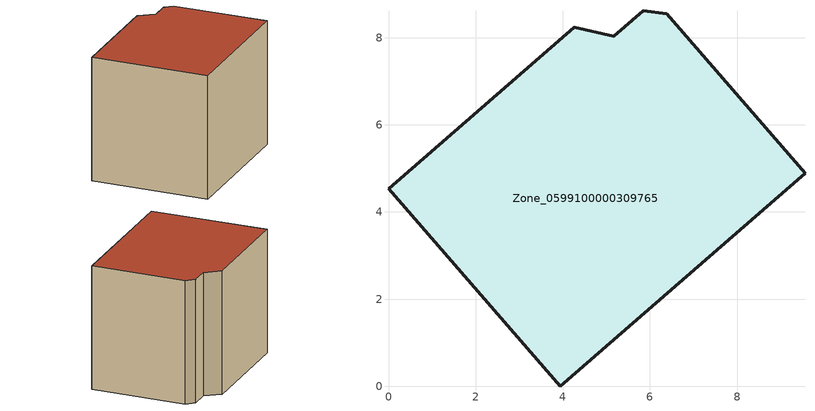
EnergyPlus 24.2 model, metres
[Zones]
Zone_0599100000309765
 floor ground (C_G): 6.38,8.55 9.56,4.89 3.94,0 0,4.54 4.26,8.24 5.17,8.03 5.85,8.62 z0
 wall outside (C_F): 9.56,4.89 6.38,8.55 5.85,8.62 5.17,8.03 4.26,8.24 0,4.54 3.94,0 9.56,4.89 z0:6.39
 roof outside (C_R): 3.94,0 9.56,4.89 6.38,8.55 5.85,8.62 5.17,8.03 4.26,8.24 0,4.54 z6.39
[BUILDING]
Pand.0599100000309765: North Axis=0; Terrain=City; Loads Convergence Tolerance Value=0.04; Temperature Convergence Tolerance Value=0.4; Solar Distribution=FullExterior; Maximum Number of Warmup Days=25; Minimum Number of Warmup Days=1
[Site:Location]
Rotterdam.The.Hague.AP_ZH_NLD Design_Conditions: Latitude=51.96; Longitude=4.45; Time Zone=1; Elevation=-4.5
[SITE:GROUNDTEMPERATURE:BUILDINGSURFACE]
18, 18, 18, 18, 18, 18, 18, 18, 18, 18, 18, 18
[MATERIAL] Thermal Absorptance=0.9; Solar Absorptance=0.7; Visible Absorptance=0.7
Name | Roughness | Thickness | Conductivity | Density | Specific Heat
G.TI.1946 | MediumSmooth | 0.15 | 1 | 540 | 1210
F.TI.1946 | Rough | 0.3 | 0.857143 | 1920 | 840
R.TI.1946 | MediumRough | 0.2 | 0.1 | 1500 | 1000
[CONSTRUCTION]
C_G: G.TI.1946
C_F: F.TI.1946
C_R: R.TI.1946
[ZONE]
Zone_0599100000309765: Type=1; Multiplier=1; Ceiling Height=Autocalculate; Volume=Autocalculate; Floor Area=autocalculate; Part of Total Floor Area=Yes
[ZONEINFILTRATION:DESIGNFLOWRATE]
Infil_Zone_0599100000309765: Zone or ZoneList or Space or SpaceList=Zone_0599100000309765; Schedule=AlwaysOn; Design Flow Rate Calculation Method=Flow/Area; Flow Rate per Floor Area=0.003; Constant Term Coefficient=1; Temperature Term Coefficient=0; Velocity Term Coefficient=0; Velocity Squared Term Coefficient=0
[HVACTEMPLATE:ZONE:IDEALLOADSAIRSYSTEM]
Zone_0599100000309765: Maximum Heating Supply Air Temperature=50; Minimum Cooling Supply Air Temperature=13; Maximum Heating Supply Air Humidity Ratio=0.0156; Minimum Cooling Supply Air Humidity Ratio=0.0077; Heating Limit=NoLimit; Cooling Limit=NoLimit; Dehumidification Control Type=ConstantSensibleHeatRatio; Cooling Sensible Heat Ratio=0.7; Dehumidification Setpoint=60; Humidification Control Type=None; Humidification Setpoint=30; Outdoor Air Method=None; Outdoor Air Flow Rate per Person=0.00944; Outdoor Air Flow Rate per Zone Floor Area=0; Outdoor Air Flow Rate per Zone=0; Demand Controlled Ventilation Type=None; Outdoor Air Economizer Type=NoEconomizer; Heat Recovery Type=None; Sensible Heat Recovery Effectiveness=0.7; Latent Heat Recovery Effectiveness=0.65
[ZONECONTROL:THERMOSTAT]
ThermostatControl_Zone_0599100000309765: Zone or ZoneList=Zone_0599100000309765; Control Type Schedule=DualSetpointControlType; Control 1=Thermostat_Zone_0599100000309765; Temperature Difference Between Cutout And Setpoint=0
[THERMOSTATSETPOINT:DUALSETPOINT]
Thermostat_Zone_0599100000309765: Heating Setpoint Temperature Schedule=HeatingSetpoint_Zone_0599100000309765; Cooling Setpoint Temperature Schedule=CoolingSetpoint_Zone_0599100000309765
[SCHEDULE:COMPACT]
HeatingSetpoint_Zone_0599100000309765: Through: 12/31, For: AllDays, Until: 24:00, 21
CoolingSetpoint_Zone_0599100000309765: Through: 12/31, For: AllDays, Until: 24:00, 24
DualSetpointControlType: Through: 12/31, For: AllDays, Until: 24:00, 4
AlwaysOn: Through: 12/31, For: AllDays, Until: 24:00, 1
